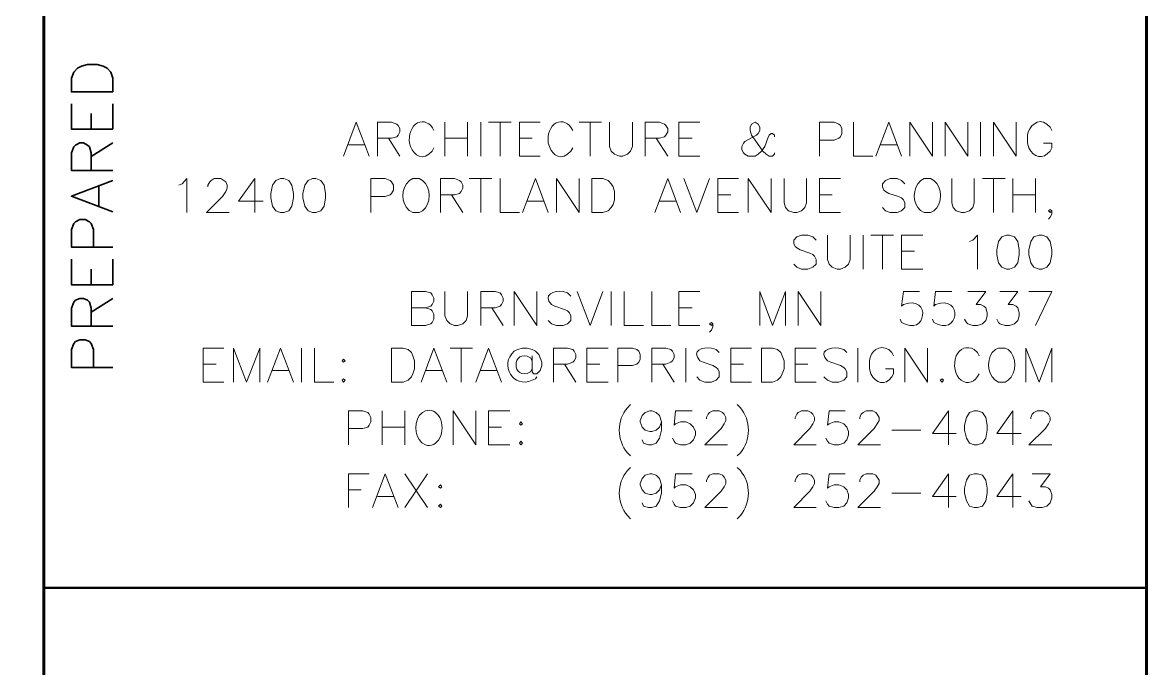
# Model space of a CAD drawing. Header units: inches. Extents: x 5 to 516, y -193 to 129.
# Drawn here: x 139.73 to 147.89, y -84.12 to -79.43 of the extents above; entities that cross this region are included whole.
import ezdxf

# ---------------------------------------------------------------- set-up
doc = ezdxf.new("R2010")
doc.units = ezdxf.units.IN
doc.header["$MEASUREMENT"] = 0
doc.layers.add('PDF4_Geometry', color=7, linetype='Continuous')

msp = doc.modelspace()

# ---------------------------------------------------------------- linework, layer by layer
at = {"layer": 'PDF4_Geometry', "lineweight": 60}
for points in [[(147.8887598, -127.2829903), (147.8887598, -37.2829831), (12.888749, -37.2829831), (12.888749, -127.2829903)], [(139.8887591, -37.2829831), (139.8887591, -127.2829903)]]:
    msp.add_lwpolyline(points, dxfattribs=at)
at = {"layer": 'PDF4_Geometry', "lineweight": 35}
msp.add_lwpolyline([(140.3887592, -79.9329838), (140.0887591, -79.9329838), (140.0887591, -79.8329838), (140.1054258, -79.7896505), (140.1320925, -79.7596505), (140.1620925, -79.7463172), (140.2054258, -79.7329838), (140.2754258, -79.7329838), (140.3187591, -79.7463172), (140.3487591, -79.7596505), (140.3754258, -79.7896505), (140.3887592, -79.8329838)], close=True, dxfattribs=at)
for points in [[(140.3887592, -80.0196497), (140.3887592, -80.202983), (140.0887591, -80.202983), (140.0887591, -80.0196497)], [(140.2320921, -80.202983), (140.2320921, -80.0896497)], [(140.3887592, -80.5029844), (140.0887591, -80.5029844), (140.0887591, -80.3763178), (140.1054258, -80.3329844), (140.1187591, -80.3196511), (140.1487591, -80.3029844), (140.1754258, -80.3029844), (140.2054258, -80.3196511), (140.2187591, -80.3329844), (140.2320925, -80.3763178), (140.2320925, -80.5029844)], [(140.2320921, -80.4029817), (140.3887587, -80.3029817)], [(140.3887592, -80.8029824), (140.0887591, -80.6896491), (140.3887592, -80.5763157)], [(140.288759, -80.7596508), (140.288759, -80.6196508)], [(140.3887592, -81.0596488), (140.0887591, -81.0596488), (140.0887591, -80.9329822), (140.1054258, -80.8896488), (140.1187591, -80.8763155), (140.1487591, -80.8596488), (140.1887591, -80.8596488), (140.2187591, -80.8763155), (140.2320925, -80.8896488), (140.2487591, -80.9329822), (140.2487591, -81.0596488)], [(140.3887592, -81.146318), (140.3887592, -81.3329846), (140.0887591, -81.3329846), (140.0887591, -81.146318)], [(140.2320921, -81.3329846), (140.2320921, -81.2196513)], [(140.3887592, -81.6329826), (140.0887591, -81.6329826), (140.0887591, -81.5029826), (140.1054258, -81.4596493), (140.1187591, -81.4463159), (140.1487591, -81.4329826), (140.1754258, -81.4329826), (140.2054258, -81.4463159), (140.2187591, -81.4596493), (140.2320925, -81.5029826), (140.2320925, -81.6329826)], [(140.2320921, -81.5329833), (140.3887587, -81.4329833)], [(140.3887592, -81.932984), (140.0887591, -81.932984), (140.0887591, -81.802984), (140.1054258, -81.7596507), (140.1187591, -81.7463173), (140.1487591, -81.732984), (140.1887591, -81.732984), (140.2187591, -81.7463173), (140.2320925, -81.7596507), (140.2487591, -81.802984), (140.2487591, -81.932984)]]:
    msp.add_lwpolyline(points, dxfattribs=at)
at = {"layer": 'PDF4_Geometry', "lineweight": 15}
for points in [[(142.0620923, -80.3996519), (142.1554257, -80.1529852), (142.248759, -80.3996519)], [(142.3087592, -80.3996519), (142.3087592, -80.1529852), (142.4120925, -80.1529852), (142.4487592, -80.1663185), (142.4587592, -80.1763186), (142.4720925, -80.1996519), (142.4720925, -80.2229852), (142.4587592, -80.2463186), (142.4487592, -80.2596519), (142.4120925, -80.2696519), (142.3087592, -80.2696519)], [(142.7987596, -80.1529817), (142.7987596, -80.3996484)], [(142.9620923, -80.1529817), (142.9620923, -80.3996484)], [(143.0587592, -80.1529817), (143.0587592, -80.3996484)], [(143.1154261, -80.1529817), (143.2787595, -80.1529817)], [(143.1987595, -80.1529817), (143.1987595, -80.3996484)], [(143.4887589, -80.3996519), (143.3387589, -80.3996519), (143.3387589, -80.1529852), (143.4887589, -80.1529852)], [(143.7720924, -80.1529817), (143.9354258, -80.1529817)], [(143.8520926, -80.1529817), (143.8520926, -80.3996484)], [(143.9920928, -80.1529817), (143.9920928, -80.3296484), (144.0054261, -80.3629817), (144.0287595, -80.386315), (144.0654261, -80.3996484), (144.0887595, -80.3996484), (144.1220928, -80.386315), (144.1454262, -80.3629817), (144.1587595, -80.3296484), (144.1587595, -80.1529817)], [(144.2520924, -80.3996519), (144.2520924, -80.1529852), (144.3554258, -80.1529852), (144.3920924, -80.1663185), (144.4020924, -80.1763186), (144.4154258, -80.1996519), (144.4154258, -80.2229852), (144.4020924, -80.2463186), (144.3920924, -80.2596519), (144.3554258, -80.2696519), (144.2520924, -80.2696519)], [(144.6487594, -80.3996519), (144.495426, -80.3996519), (144.495426, -80.1529852), (144.6487594, -80.1529852)], [(145.1887592, -80.2596508), (145.1887592, -80.2463175), (145.1754259, -80.2363175), (145.1654259, -80.2363175), (145.1520925, -80.2463175), (145.1420925, -80.2696508), (145.1187592, -80.3296508), (145.0954259, -80.3629841), (145.0720925, -80.3863175), (145.0487592, -80.3996508), (144.9987592, -80.3996508), (144.9754258, -80.3863175), (144.9654258, -80.3763175), (144.9520925, -80.3529841), (144.9520925, -80.3296508), (144.9654258, -80.3063175), (144.9754258, -80.2929841), (145.0587592, -80.2463175), (145.0720925, -80.2363175), (145.0820925, -80.2129841), (145.0820925, -80.1896508), (145.0720925, -80.1663175), (145.0487592, -80.1529841), (145.0220925, -80.1663175), (145.0120925, -80.1896508), (145.0120925, -80.2129841), (145.0220925, -80.2463175), (145.0487592, -80.2829841), (145.1054259, -80.3629841), (145.1287592, -80.3863175), (145.1520925, -80.3996508), (145.1754259, -80.3996508), (145.1887592, -80.3863175), (145.1887592, -80.3763175)], [(145.5154262, -80.3996519), (145.5154262, -80.1529852), (145.6220928, -80.1529852), (145.6554262, -80.1663185), (145.6687595, -80.1763186), (145.6787595, -80.1996519), (145.6787595, -80.2363186), (145.6687595, -80.2596519), (145.6554262, -80.2696519), (145.6220928, -80.2829852), (145.5154262, -80.2829852)], [(145.762093, -80.1529817), (145.762093, -80.3996484), (145.902093, -80.3996484)], [(145.9254265, -80.3996519), (146.0187598, -80.1529852), (146.1120931, -80.3996519)], [(146.1720924, -80.3996519), (146.1720924, -80.1529852), (146.3354258, -80.3996519), (146.3354258, -80.1529852)], [(146.4287597, -80.3996519), (146.4287597, -80.1529852), (146.592093, -80.3996519), (146.592093, -80.1529852)], [(146.6854261, -80.1529817), (146.6854261, -80.3996484)], [(146.7787599, -80.3996519), (146.7787599, -80.1529852), (146.9420932, -80.3996519), (146.9420932, -80.1529852)], [(147.202093, -80.2129826), (147.1887597, -80.1896493), (147.1654263, -80.166316)], [(142.0987592, -80.3163186), (142.2154259, -80.3163186)], [(142.3887593, -80.2696504), (142.4720927, -80.3996504)], [(142.7987596, -80.2696504), (142.962093, -80.2696504)], [(143.3387589, -80.2696504), (143.4320922, -80.2696504)], [(144.3320926, -80.2696504), (144.4154259, -80.3996504)], [(144.495426, -80.2696504), (144.5920927, -80.2696504)], [(145.9587593, -80.3163186), (146.0787593, -80.3163186)], [(147.0254263, -80.246316), (147.0254263, -80.306316), (147.0354263, -80.3396493)], [(147.1887597, -80.3629827), (147.202093, -80.3396493), (147.202093, -80.306316), (147.142093, -80.306316)], [(142.6820928, -80.386316), (142.7054261, -80.3629827), (142.7187595, -80.3396493)], [(143.6887593, -80.386316), (143.7120926, -80.3629827), (143.725426, -80.3396493)], [(140.8687592, -80.6096502), (140.8920925, -80.5996502), (140.9254258, -80.5629835), (140.9254258, -80.8096502)], [(141.0787591, -80.6229829), (141.0787591, -80.6096496), (141.0920924, -80.5863163), (141.1020924, -80.5763163), (141.1254258, -80.5629829), (141.1720924, -80.5629829), (141.1954258, -80.5763163), (141.2087591, -80.5863163), (141.2187591, -80.6096496), (141.2187591, -80.6329829), (141.2087591, -80.6563163), (141.1854258, -80.692983), (141.0687591, -80.8096496), (141.2320925, -80.8096496)], [(141.4187589, -80.8096487), (141.4187589, -80.562982), (141.3020922, -80.7263153), (141.4787589, -80.7263153)], [(142.2620927, -80.8096488), (142.2620927, -80.5629821), (142.365426, -80.5629821), (142.4020927, -80.5763155), (142.4120927, -80.5863155), (142.425426, -80.6096488), (142.425426, -80.6463155), (142.4120927, -80.6696488), (142.4020927, -80.6796488), (142.365426, -80.6929821), (142.2620927, -80.6929821)], [(142.6354256, -80.5763153), (142.6120923, -80.562982), (142.5654256, -80.562982), (142.5420923, -80.5763153), (142.5187589, -80.5996487)], [(142.7654259, -80.8096488), (142.7654259, -80.5629821), (142.8687593, -80.5629821), (142.905426, -80.5763155), (142.915426, -80.5863155), (142.9287593, -80.6096488), (142.9287593, -80.6329821), (142.915426, -80.6563155), (142.905426, -80.6696488), (142.8687593, -80.6796488), (142.7654259, -80.6796488)], [(142.9754259, -80.562982), (143.1387592, -80.562982)], [(143.0587592, -80.562982), (143.0587592, -80.8096487)], [(143.1987595, -80.562982), (143.1987595, -80.8096487), (143.3387595, -80.8096487)], [(143.362093, -80.8096488), (143.4554263, -80.5629821), (143.5487596, -80.8096488)], [(143.6087589, -80.8096488), (143.6087589, -80.5629821), (143.7720923, -80.8096488), (143.7720923, -80.5629821)], [(144.322093, -80.8096488), (144.4154263, -80.5629821), (144.5087597, -80.8096488)], [(144.5320929, -80.562982), (144.6254263, -80.8096487), (144.7187596, -80.562982)], [(144.9287598, -80.8096488), (144.7787597, -80.8096488), (144.7787597, -80.5629821), (144.9287598, -80.5629821)], [(144.9987593, -80.8096488), (144.9987593, -80.5629821), (145.165426, -80.8096488), (145.165426, -80.5629821)], [(145.2587597, -80.562982), (145.2587597, -80.7396487), (145.2687597, -80.772982), (145.2920931, -80.7963153), (145.3287598, -80.8096487), (145.3520931, -80.8096487), (145.3854264, -80.7963153), (145.4087598, -80.772982), (145.4220931, -80.7396487), (145.4220931, -80.562982)], [(145.6687595, -80.8096488), (145.5154262, -80.8096488), (145.5154262, -80.5629821), (145.6687595, -80.5629821)], [(146.1354264, -80.5996506), (146.1120931, -80.5763172), (146.0787597, -80.5629839), (146.0287597, -80.5629839), (145.9954264, -80.5763172), (145.9720931, -80.5996506), (145.9720931, -80.6229839), (145.9820931, -80.6463172), (145.9954264, -80.6563172), (146.0187597, -80.6696506), (146.0887597, -80.6929839), (146.1120931, -80.7029839), (146.1254264, -80.7163172), (146.1354264, -80.7396506), (146.1354264, -80.7729839), (146.1120931, -80.7963172), (146.0787597, -80.8096506), (146.0287597, -80.8096506), (145.9954264, -80.7963172), (145.9720931, -80.7729839)], [(146.3454258, -80.5763153), (146.3220925, -80.562982), (146.2754258, -80.562982), (146.2520925, -80.5763153), (146.2287591, -80.5996487)], [(146.4754262, -80.562982), (146.4754262, -80.7396487), (146.4854262, -80.772982), (146.5087595, -80.7963153), (146.5454262, -80.8096487), (146.5687595, -80.8096487), (146.6054262, -80.7963153), (146.6287595, -80.772982), (146.6387595, -80.7396487), (146.6387595, -80.562982)], [(146.6987598, -80.562982), (146.8620931, -80.562982)], [(146.7787599, -80.562982), (146.7787599, -80.8096487)], [(146.9187593, -80.562982), (146.9187593, -80.8096487)], [(147.0820928, -80.562982), (147.0820928, -80.8096487)], [(142.8454261, -80.6796507), (142.9287594, -80.8096507)], [(143.3954258, -80.7263155), (143.5154258, -80.7263155)], [(144.3554258, -80.7263155), (144.4720925, -80.7263155)], [(144.7787597, -80.6796507), (144.8720931, -80.6796507)], [(145.5154262, -80.6796507), (145.6087595, -80.6796507)], [(146.9187593, -80.6796507), (147.0820926, -80.6796507)], [(142.5654256, -80.8096487), (142.6120923, -80.8096487), (142.6354256, -80.7963153)], [(146.2754258, -80.8096487), (146.3220925, -80.8096487), (146.3454258, -80.7963153)], [(147.202093, -80.796316), (147.1887597, -80.8096494), (147.1787597, -80.796316), (147.1887597, -80.786316), (147.202093, -80.796316), (147.202093, -80.8196494), (147.1887597, -80.8429827), (147.1787597, -80.856316)], [(145.4920929, -81.0096509), (145.4687596, -80.9863175), (145.4320929, -80.9729842), (145.3854263, -80.9729842), (145.3520929, -80.9863175), (145.3287596, -81.0096509), (145.3287596, -81.0329842), (145.3387596, -81.0563175), (145.3520929, -81.0663175), (145.3754263, -81.0796509), (145.4454263, -81.1029842), (145.4687596, -81.1129842), (145.4787596, -81.1263175), (145.4920929, -81.1496509), (145.4920929, -81.1829842), (145.4687596, -81.2063175), (145.4320929, -81.2196509), (145.3854263, -81.2196509), (145.3520929, -81.2063175), (145.3287596, -81.1829842)], [(145.5754263, -80.9729823), (145.5754263, -81.149649), (145.5854263, -81.1829823), (145.6087596, -81.2063156), (145.6454263, -81.219649), (145.6687596, -81.219649), (145.7020929, -81.2063156), (145.7254263, -81.1829823), (145.7387596, -81.149649), (145.7387596, -80.9729823)], [(145.8320927, -80.9729823), (145.8320927, -81.219649)], [(145.8887596, -80.9729823), (146.0520929, -80.9729823)], [(145.9720929, -80.9729823), (145.9720929, -81.219649)], [(146.2654265, -81.2196491), (146.1120932, -81.2196491), (146.1120932, -80.9729824), (146.2654265, -80.9729824)], [(146.605426, -81.0196505), (146.6287593, -81.0096505), (146.6620926, -80.9729838), (146.6620926, -81.2196505)], [(146.1120932, -81.089651), (146.2054265, -81.089651)], [(142.555426, -81.6296494), (142.555426, -81.3829827), (142.6587593, -81.3829827), (142.695426, -81.3929827), (142.705426, -81.4063161), (142.7187593, -81.4296494), (142.7187593, -81.4529827), (142.705426, -81.4763161), (142.695426, -81.4896494), (142.6587593, -81.4996494), (142.555426, -81.4996494)], [(142.7987596, -81.3829826), (142.7987596, -81.5596493), (142.812093, -81.5929826), (142.8354263, -81.616316), (142.8687596, -81.6296493), (142.892093, -81.6296493), (142.9287596, -81.616316), (142.952093, -81.5929826), (142.962093, -81.5596493), (142.962093, -81.3829826)], [(143.0587592, -81.6296494), (143.0587592, -81.3829827), (143.1620926, -81.3829827), (143.1987592, -81.3929827), (143.2087592, -81.4063161), (143.2220926, -81.4296494), (143.2220926, -81.4529827), (143.2087592, -81.4763161), (143.1987592, -81.4896494), (143.1620926, -81.4996494), (143.0587592, -81.4996494)], [(143.3020929, -81.6296494), (143.3020929, -81.3829827), (143.4654262, -81.6296494), (143.4654262, -81.3829827)], [(143.7120923, -81.416318), (143.688759, -81.3929846), (143.6554256, -81.3829846)], [(143.7587596, -81.3829826), (143.852093, -81.6296493), (143.9454263, -81.3829826)], [(144.0054256, -81.3829826), (144.0054256, -81.6296493)], [(144.0987594, -81.3829826), (144.0987594, -81.6296493), (144.2387594, -81.6296493)], [(144.2987597, -81.3829826), (144.2987597, -81.6296493), (144.4387597, -81.6296493)], [(144.6487594, -81.6296494), (144.495426, -81.6296494), (144.495426, -81.3829827), (144.6487594, -81.3829827)], [(145.0820926, -81.6296494), (145.0820926, -81.3829827), (145.175426, -81.6296494), (145.2687593, -81.3829827), (145.2687593, -81.6296494)], [(145.3620931, -81.6296494), (145.3620931, -81.3829827), (145.5254265, -81.6296494), (145.5254265, -81.3829827)], [(146.242093, -81.3829826), (146.1254263, -81.3829826), (146.112093, -81.4896493), (146.1254263, -81.4763159)], [(146.4754262, -81.3829826), (146.3587595, -81.3829826), (146.3454262, -81.4896493), (146.3587595, -81.4763159)], [(146.5920932, -81.3829826), (146.7220932, -81.3829826), (146.6520932, -81.4763159), (146.6854265, -81.4763159), (146.7087599, -81.4896493), (146.7220932, -81.4996493), (146.7320932, -81.5363159), (146.7320932, -81.5596493), (146.7220932, -81.5929826), (146.6987599, -81.616316), (146.6620932, -81.6296493), (146.6287599, -81.6296493), (146.5920932, -81.616316), (146.5820932, -81.606316), (146.5687599, -81.5829826)], [(146.8254264, -81.3829826), (146.9554264, -81.3829826), (146.8854264, -81.4763159), (146.9187597, -81.4763159), (146.942093, -81.4896493), (146.9554264, -81.4996493), (146.9654264, -81.5363159), (146.9654264, -81.5596493), (146.9554264, -81.5929826), (146.932093, -81.616316), (146.8954264, -81.6296493), (146.862093, -81.6296493), (146.8254264, -81.616316), (146.8154264, -81.606316), (146.802093, -81.5829826)], [(147.0820928, -81.6296494), (147.2020928, -81.3829827), (147.0354261, -81.3829827)], [(142.6587594, -81.4996513), (142.695426, -81.5129846), (142.705426, -81.5229846), (142.7187594, -81.546318), (142.7187594, -81.5829847), (142.705426, -81.606318), (142.695426, -81.616318), (142.6587594, -81.6296513), (142.555426, -81.6296513)], [(143.1387594, -81.4996513), (143.2220927, -81.6296513)], [(143.5720923, -81.476318), (143.5954256, -81.4896513), (143.6654256, -81.5129846), (143.688759, -81.5229846), (143.7020923, -81.536318), (143.7120923, -81.5596513), (143.7120923, -81.5929847), (143.688759, -81.616318), (143.6554256, -81.6296513), (143.608759, -81.6296513), (143.5720923, -81.616318), (143.548759, -81.5929847)], [(144.495426, -81.4996513), (144.5920927, -81.4996513)], [(144.7420929, -81.6163166), (144.7320929, -81.62965), (144.7187595, -81.6163166), (144.7320929, -81.6063166), (144.7420929, -81.6163166), (144.7420929, -81.63965), (144.7320929, -81.6629833), (144.7187595, -81.6763166)], [(146.112093, -81.606316), (146.102093, -81.5829826)], [(146.3454262, -81.606316), (146.3354262, -81.5829826)], [(141.1954254, -82.0396497), (141.0454254, -82.0396497), (141.0454254, -81.792983), (141.1954254, -81.792983)], [(141.2654258, -82.0396497), (141.2654258, -81.792983), (141.3587592, -82.0396497), (141.4554258, -81.792983), (141.4554258, -82.0396497)], [(141.5120926, -82.0396497), (141.605426, -81.792983), (141.6987593, -82.0396497)], [(141.7587595, -81.7929829), (141.7587595, -82.0396496)], [(141.8520924, -81.7929829), (141.8520924, -82.0396496), (141.9920924, -82.0396496)], [(142.6254257, -82.0396497), (142.718759, -81.792983), (142.8120924, -82.0396497)], [(142.8354256, -81.7929829), (142.998759, -81.7929829)], [(142.9154258, -81.7929829), (142.9154258, -82.0396496)], [(143.0220924, -82.0396497), (143.1154257, -81.792983), (143.208759, -82.0396497)], [(143.4320927, -81.8496507), (143.4320927, -81.9663173), (143.4420927, -81.9796507), (143.465426, -81.9796507), (143.4887593, -81.9563173), (143.5020927, -81.9196507), (143.5020927, -81.8963173), (143.4887593, -81.862984), (143.4787593, -81.8396507), (143.455426, -81.8163173), (143.4320927, -81.802984), (143.395426, -81.792984), (143.3620927, -81.792984), (143.325426, -81.802984), (143.3020927, -81.8163173)], [(143.5854257, -82.0396497), (143.5854257, -81.792983), (143.688759, -81.792983), (143.7254257, -81.802983), (143.7354257, -81.8163164), (143.748759, -81.8396497), (143.748759, -81.862983), (143.7354257, -81.8863164), (143.7254257, -81.8963164), (143.688759, -81.9096497), (143.5854257, -81.9096497)], [(143.9820927, -82.0396497), (143.8287593, -82.0396497), (143.8287593, -81.792983), (143.9820927, -81.792983)], [(144.0520929, -82.0396497), (144.0520929, -81.792983), (144.1587596, -81.792983), (144.1920929, -81.802983), (144.2054263, -81.8163164), (144.2154263, -81.8396497), (144.2154263, -81.872983), (144.2054263, -81.8963164), (144.1920929, -81.9096497), (144.1587596, -81.9196497), (144.0520929, -81.9196497)], [(144.2987597, -82.0396497), (144.2987597, -81.792983), (144.4020931, -81.792983), (144.4387597, -81.802983), (144.4487597, -81.8163164), (144.4620931, -81.8396497), (144.4620931, -81.862983), (144.4487597, -81.8863164), (144.4387597, -81.8963164), (144.4020931, -81.9096497), (144.2987597, -81.9096497)], [(144.5454257, -81.7929829), (144.5454257, -82.0396496)], [(144.7887593, -81.8263149), (144.765426, -81.8029815), (144.7320927, -81.7929815)], [(145.0220927, -82.0396497), (144.8720927, -82.0396497), (144.8720927, -81.792983), (145.0220927, -81.792983)], [(145.4920924, -82.0396497), (145.338759, -82.0396497), (145.338759, -81.792983), (145.4920924, -81.792983)], [(145.7154265, -81.8263149), (145.6920932, -81.8029815), (145.6554265, -81.7929815)], [(145.7954258, -81.7929829), (145.7954258, -82.0396496)], [(146.1354264, -82.0396497), (146.1354264, -81.792983), (146.2987598, -82.0396497), (146.2987598, -81.792983)], [(146.8854259, -81.8029829), (146.8620926, -81.7929829), (146.8154259, -81.7929829), (146.7920926, -81.8029829), (146.7687593, -81.8263162)], [(147.0120931, -82.0396497), (147.0120931, -81.792983), (147.1087598, -82.0396497), (147.2020931, -81.792983), (147.2020931, -82.0396497)], [(143.4320927, -81.8863158), (143.4187593, -81.8629825)], [(146.0520931, -81.8496507), (146.0420931, -81.8263173), (146.0187597, -81.802984)], [(146.6754265, -81.8496507), (146.6620932, -81.8263173), (146.6387599, -81.802984)], [(141.0454254, -81.9096482), (141.1387588, -81.9096482)], [(141.5487595, -81.9563164), (141.6654262, -81.9563164)], [(142.6587594, -81.9563164), (142.775426, -81.9563164)], [(143.0587592, -81.9563164), (143.1754259, -81.9563164)], [(143.4187593, -81.9663158), (143.4320927, -81.9429825)], [(143.6654258, -81.9096482), (143.7487592, -82.0396482)], [(143.8287593, -81.9096482), (143.9220927, -81.9096482)], [(144.378759, -81.9096482), (144.4620924, -82.0396482)], [(144.6487593, -81.8863149), (144.6720927, -81.8963149), (144.7420927, -81.9196482), (144.765426, -81.9329816), (144.7787593, -81.9429816), (144.7887593, -81.9663149), (144.7887593, -82.0029816), (144.765426, -82.0263149), (144.7320927, -82.0396482), (144.685426, -82.0396482), (144.6487593, -82.0263149), (144.625426, -82.0029816)], [(144.8720927, -81.9096482), (144.965426, -81.9096482)], [(145.338759, -81.9096482), (145.4320924, -81.9096482)], [(145.5754265, -81.8863149), (145.5987598, -81.8963149), (145.6687598, -81.9196482), (145.6920932, -81.9329816), (145.7020932, -81.9429816), (145.7154265, -81.9663149), (145.7154265, -82.0029816), (145.6920932, -82.0263149), (145.6554265, -82.0396482), (145.6087598, -82.0396482), (145.5754265, -82.0263149), (145.5487598, -82.0029816)], [(145.8787597, -81.8863173), (145.8787597, -81.942984), (145.8887597, -81.9796507)], [(146.0420931, -82.002984), (146.0520931, -81.9796507), (146.0520931, -81.942984), (145.9954264, -81.942984)], [(143.4320927, -82.0263173), (143.455426, -82.0163173), (143.465426, -82.002984)], [(146.8154259, -82.0396496), (146.8620926, -82.0396496), (146.8854259, -82.0263163)], [(144.1454258, -82.2029832), (144.1220925, -82.2263165)], [(144.9187591, -82.2029832), (144.9420925, -82.2263165)], [(142.0987592, -82.4963182), (142.0987592, -82.2496515), (142.2020926, -82.2496515), (142.2387592, -82.2596515), (142.2487592, -82.2729848), (142.2620926, -82.2963182), (142.2620926, -82.3296515), (142.2487592, -82.3529848), (142.2387592, -82.3663182), (142.2020926, -82.3763182), (142.0987592, -82.3763182)], [(142.3420928, -82.2496514), (142.3420928, -82.4963181)], [(142.5087595, -82.2496514), (142.5087595, -82.4963181)], [(142.6587594, -82.2496514), (142.635426, -82.2596514), (142.6120927, -82.2829847)], [(142.8587589, -82.4963182), (142.8587589, -82.2496515), (143.0220922, -82.4963182), (143.0220922, -82.2496515)], [(143.2687595, -82.4963182), (143.1154261, -82.4963182), (143.1154261, -82.2496515), (143.2687595, -82.2496515)], [(144.3687594, -82.3296515), (144.3554261, -82.3663182), (144.3320928, -82.3896515), (144.2987594, -82.3996515), (144.2854261, -82.3996515), (144.2520928, -82.3896515), (144.2287594, -82.3663182), (144.2154261, -82.3296515), (144.2154261, -82.3196515), (144.2287594, -82.2829848), (144.2520928, -82.2596515), (144.2854261, -82.2496515), (144.2987594, -82.2496515), (144.3320928, -82.2596515), (144.3554261, -82.2829848), (144.3687594, -82.3296515), (144.3687594, -82.3896515), (144.3554261, -82.4463182), (144.3320928, -82.4829849), (144.2987594, -82.4963182), (144.2754261, -82.4963182), (144.2387594, -82.4829849), (144.2287594, -82.4596515)], [(144.592093, -82.2496514), (144.472093, -82.2496514), (144.462093, -82.3529847), (144.472093, -82.3429847), (144.5087597, -82.3296514), (144.5454264, -82.3296514), (144.5787597, -82.3429847), (144.602093, -82.366318), (144.6154264, -82.3996514), (144.6154264, -82.4229847), (144.602093, -82.4596514), (144.5787597, -82.4829847), (144.5454264, -82.4963181), (144.5087597, -82.4963181), (144.472093, -82.4829847), (144.462093, -82.4696514), (144.4487597, -82.4463181)], [(144.6954264, -82.3063157), (144.6954264, -82.2963157), (144.7087597, -82.2729824), (144.7187597, -82.2596491), (144.7420931, -82.2496491), (144.7887597, -82.2496491), (144.8120931, -82.2596491), (144.8254264, -82.2729824), (144.8354264, -82.2963157), (144.8354264, -82.3196491), (144.8254264, -82.3429824), (144.8020931, -82.3763157), (144.6854264, -82.4963158), (144.8487597, -82.4963158)], [(145.338759, -82.3063157), (145.338759, -82.2963157), (145.3520924, -82.2729824), (145.3620924, -82.2596491), (145.3854257, -82.2496491), (145.4320924, -82.2496491), (145.4554257, -82.2596491), (145.4687591, -82.2729824), (145.4787591, -82.2963157), (145.4787591, -82.3196491), (145.4687591, -82.3429824), (145.4454257, -82.3763157), (145.328759, -82.4963158), (145.4920924, -82.4963158)], [(145.7020929, -82.2496514), (145.5854262, -82.2496514), (145.5754262, -82.3529847), (145.5854262, -82.3429847), (145.6220929, -82.3296514), (145.6554262, -82.3296514), (145.6920929, -82.3429847), (145.7154262, -82.366318), (145.7254262, -82.3996514), (145.7254262, -82.4229847), (145.7154262, -82.4596514), (145.6920929, -82.4829847), (145.6554262, -82.4963181), (145.6220929, -82.4963181), (145.5854262, -82.4829847), (145.5754262, -82.4696514), (145.5620929, -82.4463181)], [(145.8087595, -82.3063157), (145.8087595, -82.2963157), (145.8187595, -82.2729824), (145.8320928, -82.2596491), (145.8554261, -82.2496491), (145.9020928, -82.2496491), (145.9254261, -82.2596491), (145.9354261, -82.2729824), (145.9487595, -82.2963157), (145.9487595, -82.3196491), (145.9354261, -82.3429824), (145.9120928, -82.3763157), (145.7954261, -82.4963158), (145.9587595, -82.4963158)], [(146.4520929, -82.4963181), (146.4520929, -82.2496514), (146.3354263, -82.4129847), (146.5087596, -82.4129847)], [(146.9187593, -82.4963181), (146.9187593, -82.2496514), (146.8020926, -82.4129847), (146.9787593, -82.4129847)], [(147.04876, -82.3063157), (147.04876, -82.2963157), (147.05876, -82.2729824), (147.0720933, -82.2596491), (147.0954266, -82.2496491), (147.1420933, -82.2496491), (147.1654266, -82.2596491), (147.17876, -82.2729824), (147.18876, -82.2963157), (147.18876, -82.3196491), (147.17876, -82.3429824), (147.1554266, -82.3763157), (147.0354266, -82.4963158), (147.2020933, -82.4963158)], [(142.3420928, -82.3663167), (142.5087595, -82.3663167)], [(143.1154261, -82.3663167), (143.2087595, -82.3663167)], [(146.0420926, -82.3896491), (146.2520926, -82.3896491)], [(144.1220925, -82.5529832), (144.1454258, -82.5763166)], [(144.9420925, -82.5529832), (144.9187591, -82.5763166)], [(144.1454258, -82.6596483), (144.1220925, -82.6829816)], [(144.9187591, -82.6596483), (144.9420925, -82.6829816)], [(142.0987592, -82.9496501), (142.0987592, -82.7063167), (142.2487592, -82.7063167)], [(142.2720923, -82.9496501), (142.3654256, -82.7063167), (142.458759, -82.9496501)], [(142.6720922, -82.7063164), (142.5087588, -82.9496498)], [(142.5087595, -82.7063164), (142.6720929, -82.9496498)], [(144.3687594, -82.7863166), (144.3554261, -82.8229833), (144.3320928, -82.8463166), (144.2987594, -82.8563166), (144.2854261, -82.8563166), (144.2520928, -82.8463166), (144.2287594, -82.8229833), (144.2154261, -82.7863166), (144.2154261, -82.7763166), (144.2287594, -82.7396499), (144.2520928, -82.7163166), (144.2854261, -82.7063166), (144.2987594, -82.7063166), (144.3320928, -82.7163166), (144.3554261, -82.7396499), (144.3687594, -82.7863166), (144.3687594, -82.8463166), (144.3554261, -82.9029833), (144.3320928, -82.9396499), (144.2987594, -82.9496499), (144.2754261, -82.9496499), (144.2387594, -82.9396499), (144.2287594, -82.9163166)], [(144.592093, -82.7063164), (144.472093, -82.7063164), (144.462093, -82.8096498), (144.472093, -82.7996498), (144.5087597, -82.7863165), (144.5454264, -82.7863165), (144.5787597, -82.7996498), (144.602093, -82.8229831), (144.6154264, -82.8563165), (144.6154264, -82.8796498), (144.602093, -82.9163165), (144.5787597, -82.9396498), (144.5454264, -82.9496498), (144.5087597, -82.9496498), (144.472093, -82.9396498), (144.462093, -82.9263165), (144.4487597, -82.9029831)], [(144.6954264, -82.7629842), (144.6954264, -82.7529842), (144.7087597, -82.7296509), (144.7187597, -82.7163175), (144.7420931, -82.7063175), (144.7887597, -82.7063175), (144.8120931, -82.7163175), (144.8254264, -82.7296509), (144.8354264, -82.7529842), (144.8354264, -82.7763175), (144.8254264, -82.7996509), (144.8020931, -82.8329842), (144.6854264, -82.9496509), (144.8487597, -82.9496509)], [(145.338759, -82.7629842), (145.338759, -82.7529842), (145.3520924, -82.7296509), (145.3620924, -82.7163175), (145.3854257, -82.7063175), (145.4320924, -82.7063175), (145.4554257, -82.7163175), (145.4687591, -82.7296509), (145.4787591, -82.7529842), (145.4787591, -82.7763175), (145.4687591, -82.7996509), (145.4454257, -82.8329842), (145.328759, -82.9496509), (145.4920924, -82.9496509)], [(145.7020929, -82.7063164), (145.5854262, -82.7063164), (145.5754262, -82.8096498), (145.5854262, -82.7996498), (145.6220929, -82.7863165), (145.6554262, -82.7863165), (145.6920929, -82.7996498), (145.7154262, -82.8229831), (145.7254262, -82.8563165), (145.7254262, -82.8796498), (145.7154262, -82.9163165), (145.6920929, -82.9396498), (145.6554262, -82.9496498), (145.6220929, -82.9496498), (145.5854262, -82.9396498), (145.5754262, -82.9263165), (145.5620929, -82.9029831)], [(145.8087595, -82.7629842), (145.8087595, -82.7529842), (145.8187595, -82.7296509), (145.8320928, -82.7163175), (145.8554261, -82.7063175), (145.9020928, -82.7063175), (145.9254261, -82.7163175), (145.9354261, -82.7296509), (145.9487595, -82.7529842), (145.9487595, -82.7763175), (145.9354261, -82.7996509), (145.9120928, -82.8329842), (145.7954261, -82.9496509), (145.9587595, -82.9496509)], [(146.4520929, -82.9496498), (146.4520929, -82.7063164), (146.3354263, -82.8696498), (146.5087596, -82.8696498)], [(146.9187593, -82.9496498), (146.9187593, -82.7063164), (146.8020926, -82.8696498), (146.9787593, -82.8696498)], [(147.0587596, -82.7063164), (147.1887596, -82.7063164), (147.1187596, -82.7996498), (147.1554262, -82.7996498), (147.1787596, -82.8096498), (147.1887596, -82.8229831), (147.2020929, -82.8563165), (147.2020929, -82.8796498), (147.1887596, -82.9163165), (147.1654262, -82.9396498), (147.1320929, -82.9496498), (147.0954262, -82.9496498), (147.0587596, -82.9396498), (147.0487595, -82.9263165), (147.0354262, -82.9029831)], [(142.0987592, -82.8229852), (142.1920926, -82.8229852)], [(146.0420926, -82.8463175), (146.2520926, -82.8463175)], [(142.3087592, -82.8696499), (142.4254258, -82.8696499)], [(144.1220925, -83.0096483), (144.1454258, -83.0329816)], [(144.9420925, -83.0096483), (144.9187591, -83.0329816)]]:
    msp.add_lwpolyline(points, dxfattribs=at)
for points in [[(141.6054256, -80.562982), (141.5720922, -80.5763153), (141.5487589, -80.6096487), (141.5354256, -80.6696487), (141.5354256, -80.702982), (141.5487589, -80.762982), (141.5720922, -80.7963153), (141.6054256, -80.8096487), (141.6287589, -80.8096487), (141.6654256, -80.7963153), (141.6887589, -80.762982), (141.6987589, -80.702982), (141.6987589, -80.6696487), (141.6887589, -80.6096487), (141.6654256, -80.5763153), (141.6287589, -80.562982)], [(141.8387588, -80.562982), (141.8054254, -80.5763153), (141.7820921, -80.6096487), (141.7687588, -80.6696487), (141.7687588, -80.702982), (141.7820921, -80.762982), (141.8054254, -80.7963153), (141.8387588, -80.8096487), (141.8620921, -80.8096487), (141.8987588, -80.7963153), (141.9220921, -80.762982), (141.9320921, -80.702982), (141.9320921, -80.6696487), (141.9220921, -80.6096487), (141.8987588, -80.5763153), (141.8620921, -80.562982)], [(143.8654262, -80.8096488), (143.8654262, -80.5629821), (143.9454262, -80.5629821), (143.9820929, -80.5763155), (144.0054262, -80.5996488), (144.0187595, -80.6229821), (144.0287595, -80.6563155), (144.0287595, -80.7163155), (144.0187595, -80.7496488), (144.0054262, -80.7729821), (143.9820929, -80.7963155), (143.9454262, -80.8096488)], [(146.8720928, -80.9729823), (146.8387595, -80.9863156), (146.8154262, -81.019649), (146.8020928, -81.079649), (146.8020928, -81.1129823), (146.8154262, -81.1729823), (146.8387595, -81.2063156), (146.8720928, -81.219649), (146.8954262, -81.219649), (146.9320928, -81.2063156), (146.9554262, -81.1729823), (146.9654262, -81.1129823), (146.9654262, -81.079649), (146.9554262, -81.019649), (146.9320928, -80.9863156), (146.8954262, -80.9729823)], [(147.1087592, -80.9729823), (147.0720925, -80.9863156), (147.0487592, -81.019649), (147.0354259, -81.079649), (147.0354259, -81.1129823), (147.0487592, -81.1729823), (147.0720925, -81.2063156), (147.1087592, -81.219649), (147.1320926, -81.219649), (147.1654259, -81.2063156), (147.1887592, -81.1729823), (147.2020926, -81.1129823), (147.2020926, -81.079649), (147.1887592, -81.019649), (147.1654259, -80.9863156), (147.1320926, -80.9729823)], [(142.4120925, -82.0396497), (142.4120925, -81.792983), (142.4954259, -81.792983), (142.5320926, -81.802983), (142.5554259, -81.8263164), (142.5654259, -81.8496497), (142.5787592, -81.8863164), (142.5787592, -81.9429831), (142.5654259, -81.9796497), (142.5554259, -82.0029831), (142.5320926, -82.0263164), (142.4954259, -82.0396497)], [(145.0954263, -82.0396497), (145.0954263, -81.792983), (145.1754263, -81.792983), (145.2120929, -81.802983), (145.2354263, -81.8263164), (145.2454263, -81.8496497), (145.2587596, -81.8863164), (145.2587596, -81.9429831), (145.2454263, -81.9796497), (145.2354263, -82.0029831), (145.2120929, -82.0263164), (145.1754263, -82.0396497)], [(142.0620923, -81.872983), (142.0520923, -81.8863164), (142.0620923, -81.8963164), (142.0754257, -81.8863164)], [(142.0620923, -82.0163173), (142.0520923, -82.0263173), (142.0620923, -82.0396507), (142.0754257, -82.0263173)], [(146.4054265, -82.0163173), (146.3920931, -82.0263173), (146.4054265, -82.0396507), (146.4154265, -82.0263173)], [(146.6387597, -82.2496514), (146.6054263, -82.2596514), (146.582093, -82.296318), (146.5687596, -82.3529847), (146.5687596, -82.3896514), (146.582093, -82.4463181), (146.6054263, -82.4829847), (146.6387597, -82.4963181), (146.662093, -82.4963181), (146.6987597, -82.4829847), (146.722093, -82.4463181), (146.732093, -82.3896514), (146.732093, -82.3529847), (146.722093, -82.296318), (146.6987597, -82.2596514), (146.662093, -82.2496514)], [(143.3487593, -82.3296515), (143.3387593, -82.3429848), (143.3487593, -82.3529848), (143.3620927, -82.3429848)], [(143.3487593, -82.4696492), (143.3387593, -82.4829826), (143.3487593, -82.4963159), (143.3620927, -82.4829826)], [(146.6387597, -82.7063164), (146.6054263, -82.7163164), (146.582093, -82.7529831), (146.5687596, -82.8096498), (146.5687596, -82.8463165), (146.582093, -82.9029831), (146.6054263, -82.9396498), (146.6387597, -82.9496498), (146.662093, -82.9496498), (146.6987597, -82.9396498), (146.722093, -82.9029831), (146.732093, -82.8463165), (146.732093, -82.8096498), (146.722093, -82.7529831), (146.6987597, -82.7163164), (146.662093, -82.7063164)], [(142.7654259, -82.7863166), (142.7520926, -82.7996499), (142.7654259, -82.8096499), (142.7754259, -82.7996499)], [(142.7654259, -82.9263177), (142.7520926, -82.939651), (142.7654259, -82.949651), (142.7754259, -82.939651)]]:
    msp.add_lwpolyline(points, close=True, dxfattribs=at)
at = {"layer": 'PDF4_Geometry', "lineweight": 50}
msp.add_lwpolyline([(139.8887591, -83.5329835), (147.8887598, -83.5329835)], dxfattribs=at)
at = {"layer": 'PDF4_Geometry', "lineweight": 15}
for centre, major_axis, ratio, start_param, end_param in [((142.6373129, -80.2823678), (-0.0065818, 0.1328186), 0.731777624, 5.225433157, 7.998920291), ((143.6439794, -80.2823677), (-0.0065834, 0.1328509), 0.731777624, 5.225432588, 7.998921007), ((146.5936793, -81.9109994), (0.0055136, 0.132126), 0.734448076, 1.118968234, 4.19712151), ((142.6838319, -82.3726473), (0.0020117, 0.1279809), 0.733902831, 2.892837303, 6.574769716)]:
    msp.add_ellipse(centre, major_axis=major_axis, ratio=ratio, start_param=start_param, end_param=end_param, dxfattribs=at)
for points in [[(147.1654263, -80.166316), (147.1023708, -80.1162604), (147.0339263, -80.1833715), (147.0254263, -80.246316)], [(142.5420928, -80.306316), (142.5580928, -80.3718715), (142.613815, -80.435816), (142.6820928, -80.386316)], [(143.5487593, -80.306316), (143.5647593, -80.3718715), (143.6205371, -80.435816), (143.6887593, -80.386316)], [(147.0354263, -80.3396493), (147.0683152, -80.4086493), (147.1375374, -80.4297049), (147.1887597, -80.3629827)], [(142.5187589, -80.5996487), (142.4753145, -80.6671487), (142.4870367, -80.7745931), (142.5654256, -80.8096487)], [(142.6354256, -80.7963153), (142.7012589, -80.749482), (142.7012589, -80.6231487), (142.6354256, -80.5763153)], [(146.2287591, -80.5996487), (146.1853147, -80.6671487), (146.1970369, -80.7745931), (146.2754258, -80.8096487)], [(146.3454258, -80.7963153), (146.4112592, -80.749482), (146.4112592, -80.6231487), (146.3454258, -80.5763153)], [(143.6554256, -81.3829846), (143.5910367, -81.3722069), (143.502259, -81.4051513), (143.5720923, -81.476318)], [(146.1254263, -81.4763159), (146.3346486, -81.4024826), (146.2912041, -81.7198715), (146.112093, -81.606316)], [(146.3587595, -81.4763159), (146.5680373, -81.4024826), (146.5245373, -81.7198715), (146.3454262, -81.606316)], [(143.4187593, -81.8629825), (143.2803149, -81.7870936), (143.2803149, -82.0422047), (143.4187593, -81.9663158)], [(144.7320927, -81.7929815), (144.665426, -81.7853704), (144.5807038, -81.8097038), (144.6487593, -81.8863149)], [(145.6554265, -81.7929815), (145.5930376, -81.7833149), (145.4984265, -81.8162593), (145.5754265, -81.8863149)], [(146.0187597, -81.802984), (145.9479264, -81.7642618), (145.8881486, -81.8147062), (145.8787597, -81.8863173)], [(146.6387599, -81.802984), (146.5860932, -81.7732618), (146.5315376, -81.7950395), (146.5087598, -81.8496507)], [(143.3020927, -81.8163173), (143.1904815, -81.9123173), (143.294926, -82.0912618), (143.4320927, -82.0263173)], [(146.7687593, -81.8263162), (146.7243704, -81.8890385), (146.7354815, -82.0084274), (146.8154259, -82.0396496)], [(146.8854259, -82.0263163), (146.9502593, -81.9724829), (146.9502593, -81.8568162), (146.8854259, -81.8029829)], [(145.8887597, -81.9796507), (145.9216486, -82.0486507), (145.9908708, -82.0696507), (146.0420931, -82.002984)], [(142.6120927, -82.2829847), (142.5698705, -82.350818), (142.5792594, -82.4611514), (142.6587594, -82.4963181)], [(144.1220925, -82.2263165), (144.0433703, -82.314261), (144.0456481, -82.4650943), (144.1220925, -82.5529832)], [(144.9420925, -82.2263165), (145.0208147, -82.314261), (145.0185369, -82.4650943), (144.9420925, -82.5529832)], [(144.1220925, -82.6829816), (144.0422592, -82.7735372), (144.0467036, -82.9179261), (144.1220925, -83.0096483)], [(144.9420925, -82.6829816), (145.0219258, -82.7735372), (145.0174814, -82.9179261), (144.9420925, -83.0096483)]]:
    msp.add_open_spline(points, degree=3, dxfattribs=at)

doc.saveas('drawing.dxf')
